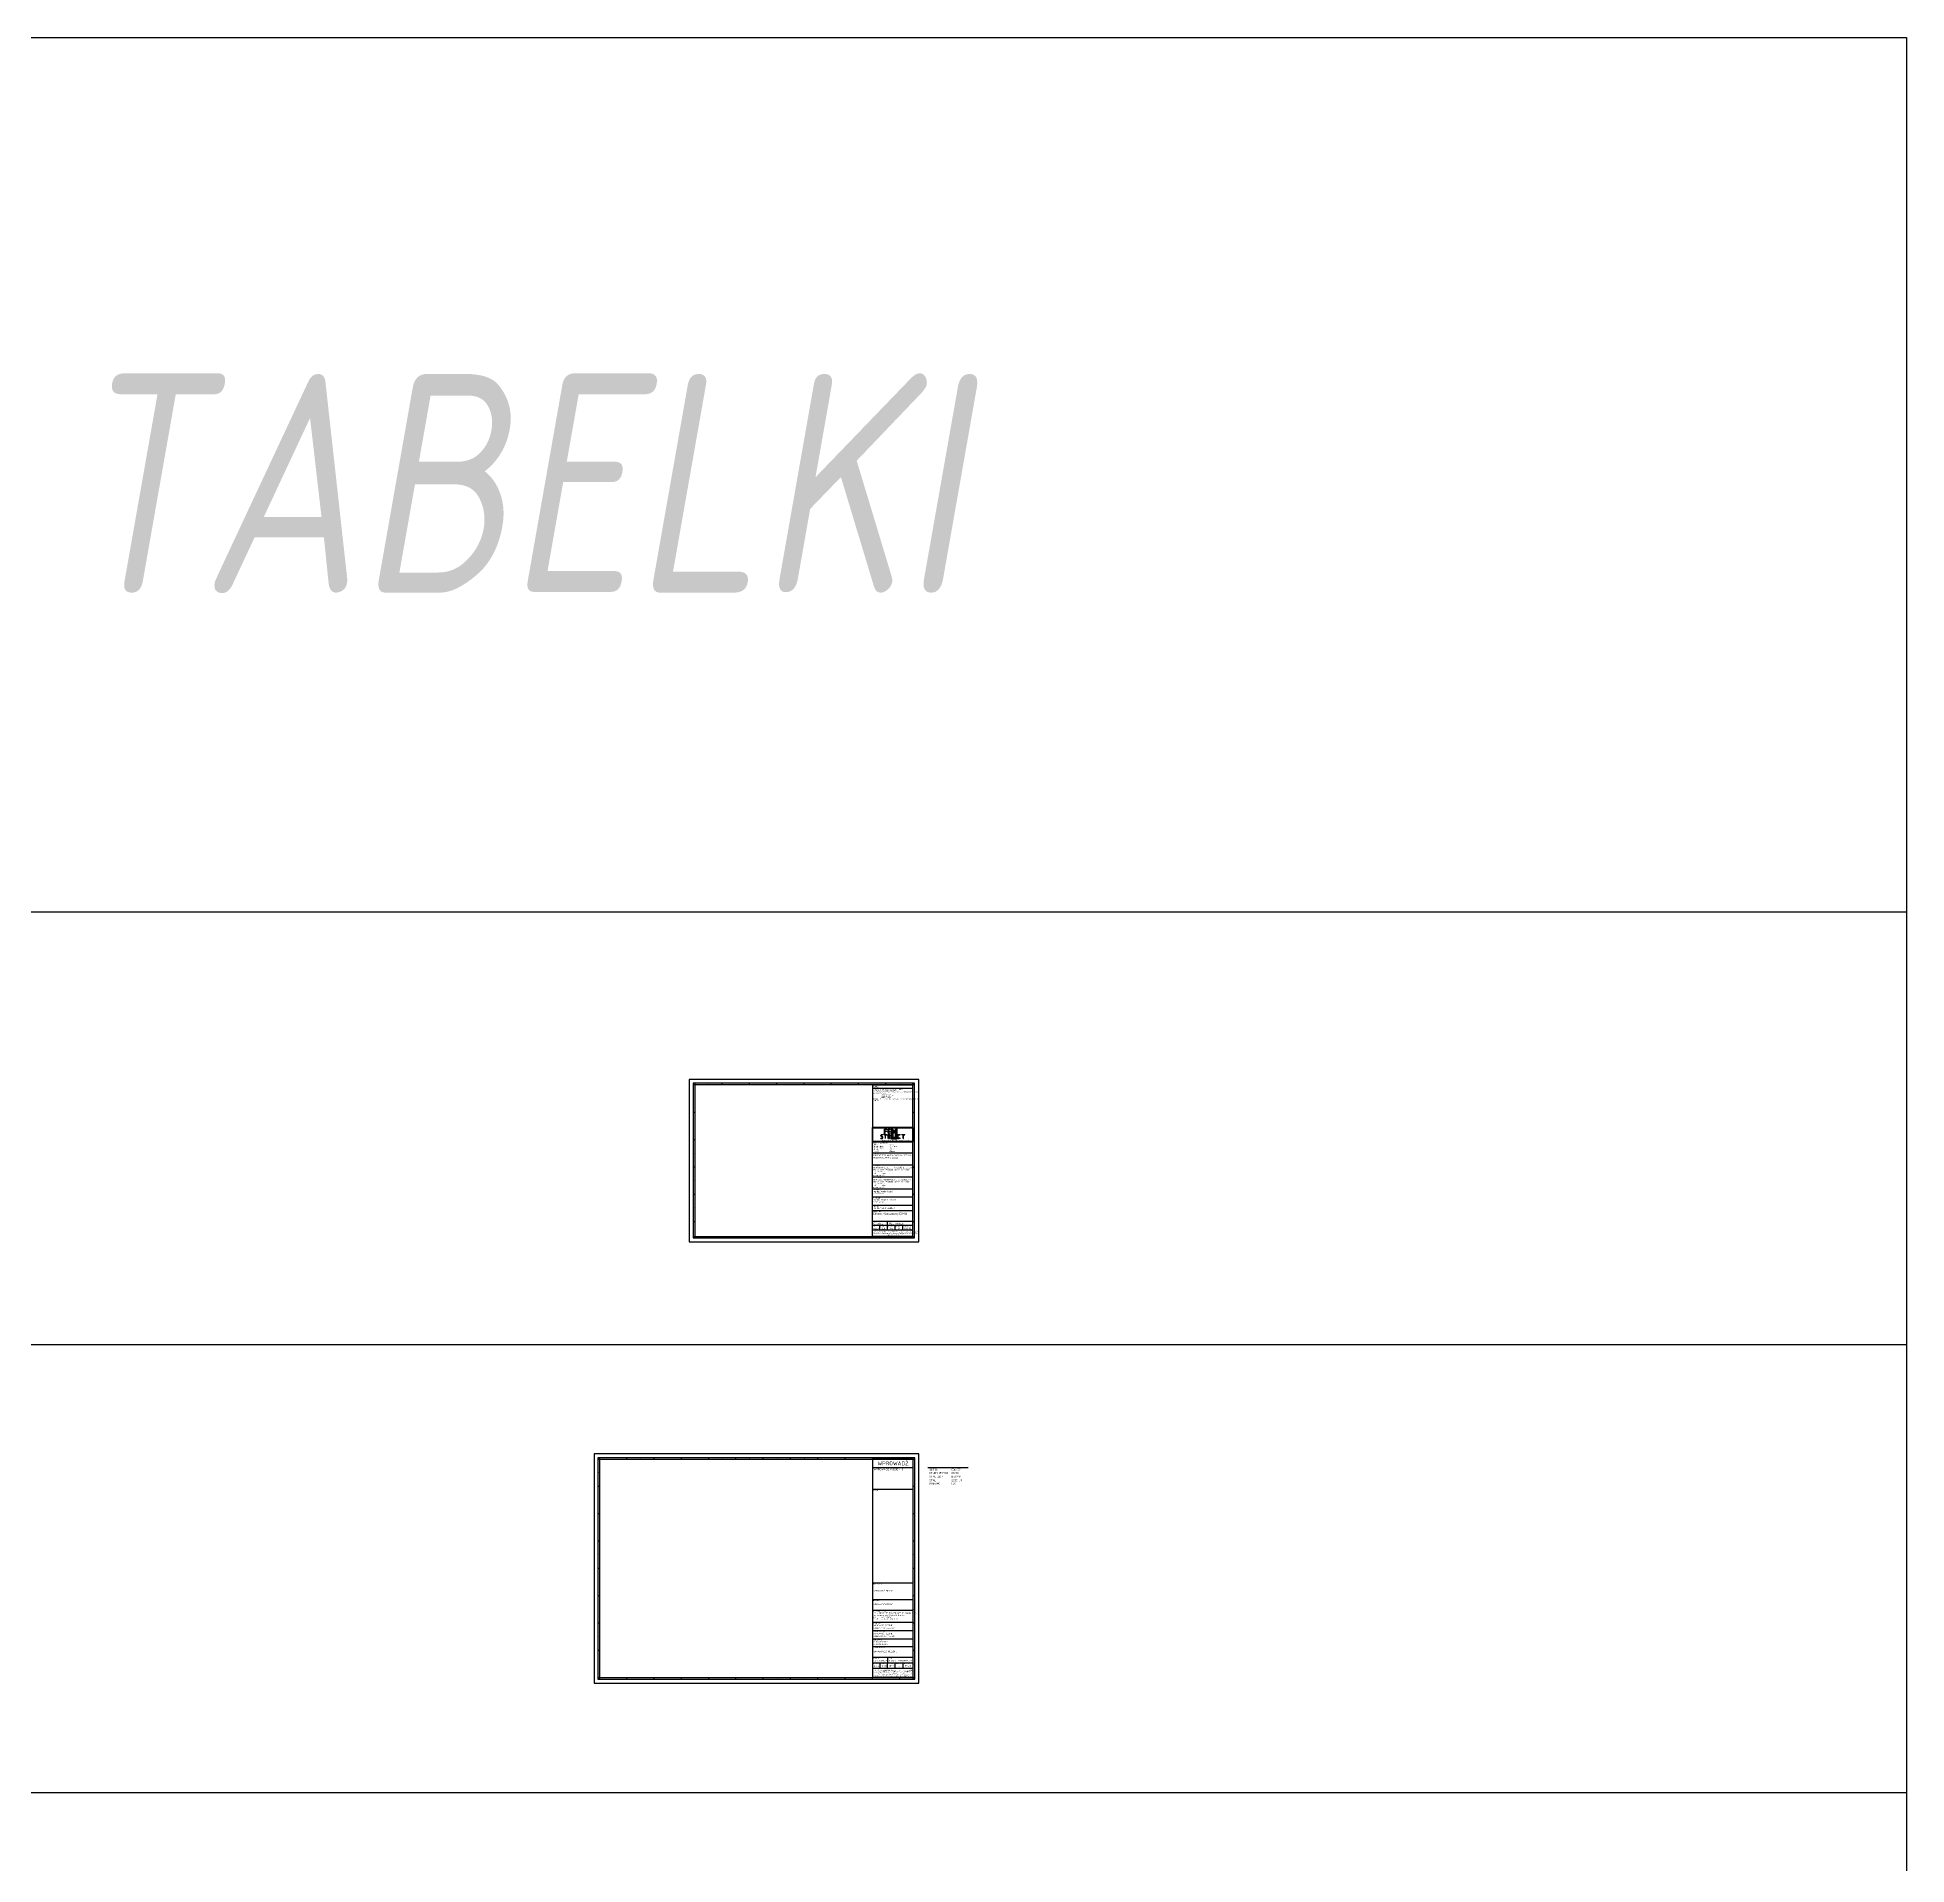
# Paper-space layout 'Layout1' of a CAD drawing. Extents: x 1062 to 21562, y 6 to 13651.
# Drawn here: x 18142 to 21562, y 10308 to 13651 of the extents above; entities that cross this region are included whole.
import ezdxf
from ezdxf.enums import TextEntityAlignment as Align

# ---------------------------------------------------------------- set-up
doc = ezdxf.new("R2010")
doc.units = 0
doc.header["$MEASUREMENT"] = 0
doc.linetypes.add('DASHDOT', pattern=[25.4, 12.7, -6.35, 0, -6.35])
doc.linetypes.add('DASHED', pattern=[19.05, 12.7, -6.35])
for name, color, linetype in [('FS_CIENKA', 4, 'Continuous'), ('FS_Opis', 6, 'Continuous'), ('FS_OSIE', 6, 'DASHDOT'), ('FS_PRZEKROJOWA', 1, 'Continuous'), ('FS_PRZERYWANA_NAD', 4, 'DASHED'), ('FS_RAMKA', 7, 'Continuous'), ('FS_SZRAFY', 8, 'Continuous'), ('FS_WIDOK', 7, 'Continuous')]:
    doc.layers.add(name, color=color, linetype=linetype)
doc.styles.add('KB 1_100', font='isocpeur.ttf', dxfattribs={"width": 0.8, "height": 24})
doc.styles.add('KB 1_200', font='isocpeur.ttf', dxfattribs={"width": 0.8, "height": 48})
doc.styles.add('KB TABELKA', font='isocpeur.ttf', dxfattribs={"height": 9})
doc.styles.add('KB tabelka 21', font='isocpeur.ttf', dxfattribs={"height": 15})
pattern_1 = [(45, (19576.02955, 11537.14704), (-0.2485922, 0.2485922), [])]

# ---------------------------------------------------------------- blocks, each defined once
blk = doc.blocks.new('-ramka_A3_poziom')
at = {"layer": 'FS_RAMKA', "color": 5}
for p, q in [((2025, 1400), (0, 1400)), ((15, 1415), (15, 0)), ((265, 1400), (265, 1415)), ((515, 1400), (515, 1415)), ((765, 1400), (765, 1415)), ((1015, 1400), (1015, 1415)), ((1262.5, 1400), (1262.5, 1415)), ((1512.5, 1400), (1512.5, 1415)), ((1762.5, 1400), (1762.5, 1415)), ((2010, 0), (2010, 1415)), ((0, 1150), (15, 1150)), ((2010, 1150), (2025, 1150)), ((0, 900), (15, 900)), ((2010, 900), (2025, 900)), ((0, 650), (15, 650)), ((2010, 650), (2025, 650)), ((0, 400), (15, 400)), ((2010, 400), (2025, 400)), ((0, 150), (15, 150)), ((0, 15), (2025, 15)), ((265, 0), (265, 15)), ((515, 0), (515, 15)), ((765, 0), (765, 15)), ((1015, 0), (1015, 15)), ((1262.5, 0), (1262.5, 15)), ((1512.5, 0), (1512.5, 15)), ((1762.5, 0), (1762.5, 15)), ((2010, 150), (2025, 150))]:
    blk.add_line(p, q, dxfattribs=at)
at = {"layer": 'FS_RAMKA'}
blk.add_lwpolyline([(-37.5, 1450), (-37.5, -35), (2062.5, -35), (2062.5, 1450)], close=True, dxfattribs=at)
at = {"layer": 'FS_RAMKA', "color": 5}
blk.add_lwpolyline([(0, 1415), (0, 0), (2025, 0), (2025, 1415)], close=True, dxfattribs=at)
at = {"layer": 'FS_RAMKA', "color": 5, "style": 'KB tabelka 21'}
for s, p in [('A', (140, 1407.5)), ('B', (390, 1407.5)), ('C', (640, 1407.5)), ('D', (890, 1407.5)), ('E', (1137.5, 1407.5)), ('F', (1387.5, 1407.5)), ('G', (1637.5, 1407.5)), ('H', (1887.5, 1407.5)), ('1', (7.5, 1275)), ('1', (2017.5, 1275)), ('2', (7.5, 1025)), ('2', (2017.5, 1025)), ('3', (7.5, 775)), ('3', (2017.5, 775)), ('4', (7.5, 525)), ('4', (2017.5, 525)), ('5', (7.5, 275)), ('5', (2017.5, 275)), ('6', (7.5, 82.5)), ('A', (140, 7.5)), ('B', (390, 7.5)), ('C', (640, 7.5)), ('D', (890, 7.5)), ('E', (1137.5, 7.5)), ('F', (1387.5, 7.5)), ('G', (1637.5, 7.5)), ('H', (1887.5, 7.5)), ('6', (2017.5, 82.5))]:
    blk.add_text(s, height=8, dxfattribs=at).set_placement(p, align=Align.MIDDLE_CENTER)
blk = doc.blocks.new('-ramka_A2_poziom')
at = {"layer": 'FS_RAMKA', "color": 5}
for p, q in [((2900, 2010), (0, 2010)), ((15, 2025), (15, 0)), ((265, 2010), (265, 2025)), ((515, 2010), (515, 2025)), ((765, 2010), (765, 2025)), ((1015, 2010), (1015, 2025)), ((1262, 2010), (1262, 2025)), ((1512, 2010), (1512, 2025)), ((1762, 2010), (1762, 2025)), ((2012, 2010), (2012, 2025)), ((2262, 2010), (2262, 2025)), ((2512, 2010), (2512, 2025)), ((2762, 2010), (2762, 2025)), ((2885, 0), (2885, 2025)), ((0, 1764), (15, 1764)), ((2885, 1764), (2900, 1764)), ((0, 1514), (15, 1514)), ((2885, 1514), (2900, 1514)), ((0, 1264), (15, 1264)), ((2885, 1264), (2900, 1264)), ((0, 1014), (15, 1014)), ((2885, 1014), (2900, 1014)), ((0, 764), (15, 764)), ((2885, 764), (2900, 764)), ((0, 514), (15, 514)), ((2885, 514), (2900, 514)), ((0, 264), (15, 264)), ((2885, 264), (2900, 264)), ((0, 15), (2900, 15)), ((265, 0), (265, 15)), ((515, 0), (515, 15)), ((765, 0), (765, 15)), ((1015, 0), (1015, 15)), ((1262, 0), (1262, 15)), ((1512, 0), (1512, 15)), ((1762, 0), (1762, 15)), ((2012, 0), (2012, 15)), ((2262, 0), (2262, 15)), ((2512, 0), (2512, 15)), ((2762, 0), (2762, 15))]:
    blk.add_line(p, q, dxfattribs=at)
at = {"layer": 'FS_RAMKA'}
blk.add_lwpolyline([(-35, -38), (2935, -38), (2935, 2062), (-35, 2062)], close=True, dxfattribs=at)
at = {"layer": 'FS_RAMKA', "color": 5}
blk.add_lwpolyline([(0, 0), (2900, 0), (2900, 2025), (0, 2025)], close=True, dxfattribs=at)
at = {"layer": 'FS_RAMKA', "color": 5, "style": 'KB tabelka 21'}
for s, p in [('1', (8, 1889)), ('A', (140, 2018)), ('B', (390, 2018)), ('C', (640, 2018)), ('D', (890, 2018)), ('E', (1138, 2018)), ('F', (1388, 2018)), ('G', (1638, 2018)), ('H', (1888, 2018)), ('I', (2138, 2018)), ('J', (2388, 2018)), ('K', (2638, 2018)), ('L', (2824, 2018)), ('1', (2892, 1889)), ('2', (8, 1639)), ('2', (2892, 1639)), ('3', (8, 1389)), ('3', (2892, 1389)), ('4', (8, 1139)), ('4', (2892, 1139)), ('5', (8, 889)), ('5', (2892, 889)), ('6', (8, 639)), ('6', (2892, 639)), ('7', (8, 389)), ('7', (2892, 389)), ('8', (8, 139)), ('A', (140, 8)), ('B', (390, 8)), ('C', (640, 8)), ('D', (890, 8)), ('E', (1138, 8)), ('F', (1388, 8)), ('G', (1638, 8)), ('H', (1888, 8)), ('I', (2138, 8)), ('J', (2388, 8)), ('K', (2638, 8)), ('L', (2824, 8)), ('8', (2892, 139))]:
    blk.add_text(s, height=8, dxfattribs=at).set_placement(p, align=Align.MIDDLE_CENTER)
blk = doc.blocks.new('A2')
at = {"layer": 'FS_RAMKA', "ltscale": 0.1}
for p, q in [((-74, 0), (-74, 399.3)), ((0, 399.3), (-74, 399.3)), ((-74, 384.3), (0, 384.3)), ((0, 0), (0, 399.3)), ((0, 0), (-74, 0))]:
    blk.add_line(p, q, dxfattribs=at)
at = {"layer": 'FS_RAMKA'}
for p, q in [((-74, 344.3), (0, 344.3)), ((-74, 173), (0, 173)), ((-74, 143), (0, 143)), ((-74, 123), (0, 123)), ((-74, 101), (0, 101)), ((-74, 86), (0, 86)), ((-74, 71), (0, 71)), ((-74, 57), (0, 57)), ((-74, 37), (0, 37)), ((-46.8, 37), (-46.8, 27)), ((-74, 27), (0, 27)), ((-60.6, 17), (-60.6, 27)), ((-46.8, 17), (-46.8, 27)), ((-32.8, 17), (-32.8, 27)), ((-18.9, 27), (-18.9, 17))]:
    blk.add_line(p, q, dxfattribs=at)
blk.add_lwpolyline([(-74, 17), (0, 17)], dxfattribs=at)
at = {"layer": 'FS_RAMKA', "style": 'KB TABELKA'}
for s, p in [('UWAGI:', (-73.1, 341.5)), ('INWESTYCJA:', (-73.1, 170.2)), ('INWESTOR:', (-73.1, 140.2)), ('BIURO PROJEKTÓW:', (-73.1, 120.2)), ('PROJEKTANT:', (-73.1, 98.2)), ('SPRAWDZAJĄCY:', (-73.1, 83.2)), ('WSPÓŁPRACA:', (-73.1, 68.2)), ('TYTUŁ RYSUNKU:', (-73.1, 54.2)), ('BRANŻA', (-73.1, 34.2)), ('FAZA', (-45.8, 34.2)), ('DATA', (-73.1, 24.6)), ('SKALA', (-59.7, 24.6)), ('OPRAC.', (-45.1, 24.6)), ('REWIZJA', (-31.9, 24.6)), ('NR RYS.', (-18, 24.6))]:
    blk.add_text(s, height=1.8, dxfattribs=at).set_placement(p)
at = {"layer": 'FS_RAMKA', "color": 1, "style": 'KB TABELKA'}
for s, height, p in [('01.2024', 2.2, (-72.8, 19.6)), ('KONSTRUKCJA', 2.5, (-72.8, 29.7))]:
    blk.add_text(s, height=height, dxfattribs=at).set_placement(p)
at = {"layer": 'FS_RAMKA', "color": 1, "attachment_point": 4, "style": 'KB TABELKA'}
for s, width, insert, char_height in [('WPROWADŹ POZIOM 0', 59.505, (-72.4, 380.8), 3.5), ('WPROWADŹ RĘCZNIE', 46.296, (-72.4, 158.3), 2.5), ('WPROWADŹ RĘCZNIE', 40.962, (-72.5, 133.3), 2.5), ('WPROWADŹ RĘCZNIE', 40.962, (-72.5, 95), 2.4), ('WPROWADŹ NR UPRAWNIEŃ', 40.962, (-72.5, 90.3), 2), ('WPROWADŹ RĘCZNIE', 40.962, (-72.5, 80), 2.4), ('WPROWADŹ NR UPRAWNIEŃ', 40.962, (-72.5, 75.3), 2), ('WPROWADŹ RĘCZNIE', 40.962, (-72.5, 65.9), 1.8), ('WPROWADŹ RĘCZNIE', 40.962, (-72.5, 62.9), 1.8), ('WPROWADŹ RĘCZNIE', 40.962, (-72.5, 59.9), 1.8), ('PROJEKT WYKONAWCZY', 40.962, (-44.5, 30.9), 2.5)]:
    blk.add_mtext_dynamic_manual_height_columns(s, width=width, gutter_width=45, heights=[0], dxfattribs=dict(at, insert=insert, char_height=char_height))
at = {"layer": 'FS_RAMKA', "style": 'KB TABELKA'}
for s, width, heights, insert, char_height, attachment_point in [('WPROWADŹ', 74, [15.2], (-37, 391.8), 7, 5), ('{\\C1;tel:^I^I+48 12 4310449 ^Je-mail: ^Iwieslaw.bereza@oepk.pl}', 63.673, [0], (-72.5, 111.1), 1.8, 1), ('{\\C1;FS - PROJEKTY KONSTRUKCYJNE Spółka z o.o.\\Pul. Łokietka 8C/70 30-010 Kraków}', 75.251, [0], (-72.3, 119.1), 2.4, 1)]:
    blk.add_mtext_dynamic_manual_height_columns(s, width=width, gutter_width=45, heights=heights, dxfattribs=dict(at, insert=insert, char_height=char_height, attachment_point=attachment_point))
at = {"layer": 'FS_RAMKA', "insert": (-73.5, 14.2), "char_height": 1.55, "width": 72.955, "attachment_point": 1, "style": 'KB TABELKA'}
blk.add_mtext('\\pi3.3955;Przedmiotowy projekt jest chroniony prawem autorskim zgodnie \\P\\pi5.1731;z ustawą z dnia 4 luty 1994 roku. Powielanie, zwielekrotnienie \\P\\pi2.5331;egzemplarzy, odsprzedaż lub jakiekolwiek inne wprowadzenie do \\P\\pi4.4714;obrotu, udostępnianie osobom trzecim, a także opracowanie \\P\\pi0.71492;w formie projektu wykonawczego bez zgody autora jest wzbronione.', dxfattribs=at)

psp = doc.layouts.get("Layout1")

# ---------------------------------------------------------------- hatches: boundary and pattern name
at = {"ltscale": 10}
h = psp.add_hatch(color=256, dxfattribs=at)
h.dxf.hatch_style = 1
h.paths.add_polyline_path([(19697.2, 11654.2), (19696, 11653.5), (19697.2, 11652.8)])
at = {"layer": 'FS_SZRAFY', "ltscale": 10}
h = psp.add_hatch(color=256, dxfattribs=at)
h.dxf.hatch_style = 1
h.paths.add_polyline_path([(19687.8, 11640.7), (19687, 11640.7, -0.414214), (19686.3, 11641.5), (19686.3, 11642.6, -0.414214), (19687, 11643.4), (19689.3, 11643.4), (19689.3, 11644.1), (19687, 11644.1, 0.414214), (19685.5, 11642.6), (19685.5, 11641.5, 0.414214), (19687, 11640), (19687.8, 11640, -0.414214), (19688.5, 11639.2), (19688.5, 11638.1, -0.414214), (19687.8, 11637.4), (19685.5, 11637.4), (19685.5, 11636.6), (19687.8, 11636.6, 0.414214), (19689.3, 11638.1), (19689.3, 11639.2, 0.414214)])
at = {"layer": 'FS_SZRAFY'}
h = psp.add_hatch(dxfattribs=at)
h.set_pattern_fill('ANSI31', color=256, scale=2.8125)
h.set_pattern_definition([(45, (19543.59205, 11537.14704), (-0.2485922, 0.2485922), [])])
h.paths.add_polyline_path([(19696.9, 11644.1), (19691.3, 11644.1), (19691.3, 11643.4), (19693.4, 11643.4, -0.414214), (19693.9, 11642.8), (19693.9, 11636.6), (19694.3, 11636.6), (19694.3, 11642.8, -0.414214), (19694.9, 11643.4), (19696.9, 11643.4)])
at = {"layer": 'FS_SZRAFY', "ltscale": 10}
h = psp.add_hatch(color=256, dxfattribs=at)
h.dxf.hatch_style = 1
h.paths.add_polyline_path([(19696, 11650.5), (19693, 11650.5), (19693, 11653.1), (19696, 11653.1), (19696, 11653.9), (19692.3, 11653.9), (19692.3, 11646.4), (19693, 11646.4), (19693, 11649.7), (19696, 11649.7)])
h = psp.add_hatch(dxfattribs=at)
h.set_pattern_fill('ANSI38', color=256, scale=4)
h.paths.add_polyline_path([(19702.8, 11653.9), (19699, 11653.9), (19699, 11646.4), (19702.8, 11646.4), (19702.8, 11647.1), (19699.8, 11647.1), (19699.8, 11649.7), (19702.8, 11649.7), (19702.8, 11650.5), (19699.8, 11650.5), (19699.8, 11653.1), (19702.8, 11653.1)])
h = psp.add_hatch(dxfattribs=at)
h.set_pattern_fill('ANSI36', color=256, scale=2.8125)
h.set_pattern_definition([(45, (19576.02955, 11566.65542), (0.1864442, 0.6836286), [0.8789062, -0.1757812, 0, -0.1757812])])
h.paths.add_polyline_path([(19702.8, 11642.6, 0.414214), (19701.3, 11644.1), (19699, 11644.1), (19699, 11636.6), (19699.8, 11636.6), (19699.8, 11640), (19699.9, 11640), (19701.9, 11636.6), (19702.8, 11636.6), (19700.8, 11640), (19701.3, 11640, 0.414214), (19702.8, 11641.5)])
h.paths.add_polyline_path([(19702, 11641.5, -0.414214), (19701.3, 11640.7), (19699.8, 11640.7), (19699.8, 11643.4), (19701.3, 11643.4, -0.414214), (19702, 11642.6)], flags=16)
h = psp.add_hatch(color=256, dxfattribs=at)
h.dxf.hatch_style = 1
h.paths.add_polyline_path([(19701.3, 11643.4), (19699.8, 11643.4), (19699.8, 11640.7), (19700.1, 11643)])
h = psp.add_hatch(dxfattribs=at)
h.set_pattern_fill('ANSI33', color=256, scale=2.8125)
h.set_pattern_definition([(45, (19576.02955, 11566.6554), (-0.4971845, 0.4971845), []), (45, (19576.52674, 11566.6554), (-0.4971845, 0.4971845), [0.3515625, -0.1757812])])
h.paths.add_polyline_path([(19714, 11653.9), (19709.9, 11649.7), (19705.8, 11653.9), (19705.8, 11636.6), (19714, 11636.6)])
h.paths.add_polyline_path([(19712.5, 11638.1), (19707.3, 11638.1), (19707.3, 11650.2), (19709.9, 11647.6), (19712.5, 11650.2)], flags=16)
at = {"layer": 'FS_SZRAFY'}
h = psp.add_hatch(dxfattribs=at)
h.set_pattern_fill('ANSI31', color=256, scale=2.8125)
h.set_pattern_definition(pattern_1)
h.paths.add_polyline_path([(19720.8, 11644.1), (19717, 11644.1), (19717, 11636.6), (19720.8, 11636.6), (19720.8, 11637.4), (19717.9, 11637.4, -0.414214), (19717.4, 11637.9), (19717.4, 11642.8, -0.414214), (19717.9, 11643.4), (19720.8, 11643.4)])
h = psp.add_hatch(dxfattribs=at)
h.set_pattern_fill('ANSI31', color=256, scale=2.8125)
h.set_pattern_definition(pattern_1)
h.paths.add_polyline_path([(19729.4, 11644.1), (19723.8, 11644.1), (19723.8, 11643.4), (19725.8, 11643.4, -0.414214), (19726.4, 11642.8), (19726.4, 11636.6), (19726.8, 11636.6), (19726.8, 11642.8, -0.414214), (19727.3, 11643.4), (19729.4, 11643.4)])
at = {"layer": 'FS_WIDOK', "ltscale": 10}
h = psp.add_hatch(color=256, dxfattribs=at)
h.dxf.hatch_style = 1
h.paths.add_polyline_path([(19692.6, 11646.4), (19691.9, 11645.1), (19693.3, 11645.1)])

# ---------------------------------------------------------------- linework, layer by layer
at = {"ltscale": 10}
psp.add_line((19697.7, 11652.8), (19697.7, 11654.2), dxfattribs=at)
for points in [[(19691.9, 11645.1), (19692.6, 11646.4), (19693.3, 11645.1)], [(19697.2, 11652.8), (19696, 11653.5), (19697.2, 11654.2)]]:
    psp.add_lwpolyline(points, close=True, dxfattribs=at)
for points in [[(19705, 11635.9), (19705, 11655.7), (19709.9, 11650.8), (19714.8, 11655.7), (19714.8, 11635.9)], [(19711.8, 11648.4), (19711.8, 11638.9), (19708, 11638.9), (19708, 11648.4), (19709.9, 11646.5)]]:
    psp.add_lwpolyline(points, close=True)
at = {"layer": 'FS_CIENKA'}
for p, q in [((1062.4, 11260.2), (21562.4, 11260.2)), ((1062.4, 10440.2), (21562.4, 10440.2))]:
    psp.add_line(p, q, dxfattribs=at)
at = {"layer": 'FS_OSIE', "linetype": 'DASHDOT', "ltscale": 0.05}
psp.add_lwpolyline([(19713.3, 11652), (19713.3, 11637.4), (19706.5, 11637.4), (19706.5, 11652), (19709.9, 11648.7)], close=True, dxfattribs=at)
at = {"layer": 'FS_PRZEKROJOWA'}
psp.add_line((19705.8, 11636.6), (19714, 11636.6), dxfattribs=at)
for points in [[(19705.8, 11636.6), (19705.8, 11653.9), (19709.9, 11649.7), (19714, 11653.9), (19714, 11636.6)], [(19712.5, 11650.2), (19712.5, 11638.1), (19707.3, 11638.1), (19707.3, 11650.2), (19709.9, 11647.6)]]:
    psp.add_lwpolyline(points, close=True, dxfattribs=at)
at = {"layer": 'FS_RAMKA', "ltscale": 0.1}
for p, q in [((19744.4, 11457.8), (19744.4, 11734.8)), ((19670.4, 11457.8), (19670.4, 11657)), ((19744.4, 11657), (19670.4, 11657)), ((19670.4, 11630.8), (19744.4, 11630.8)), ((19744.4, 11457.8), (19670.4, 11457.8)), ((19771.6, 11034.7), (19845.6, 11034.7))]:
    psp.add_line(p, q, dxfattribs=at)
at = {"layer": 'FS_RAMKA', "ltscale": 10}
psp.add_line((19670.4, 11728.8), (19744.4, 11728.8), dxfattribs=at)
at = {"layer": 'FS_RAMKA'}
for p, q in [((19670.4, 11630.8), (19744.4, 11630.8)), ((19670.4, 11610.8), (19744.4, 11610.8)), ((19670.4, 11588.8), (19744.4, 11588.8)), ((19670.4, 11566.8), (19744.4, 11566.8)), ((19670.4, 11544.8), (19744.4, 11544.8)), ((19670.4, 11529.8), (19744.4, 11529.8)), ((19670.4, 11514.8), (19744.4, 11514.8)), ((19670.4, 11504.8), (19744.4, 11504.8)), ((19670.4, 11485.8), (19744.4, 11485.8)), ((19670.4, 11478.3), (19744.4, 11478.3)), ((19683.8, 11469.8), (19683.8, 11478.3)), ((19697.7, 11478.3), (19697.7, 11485.8)), ((19697.7, 11469.8), (19697.7, 11478.3)), ((19711.6, 11469.8), (19711.6, 11478.3)), ((19725.5, 11478.3), (19725.5, 11469.8))]:
    psp.add_line(p, q, dxfattribs=at)
for points in [[(2062.4, 13651.3), (21562.4, 13651.3)], [(21562.4, 13651.3), (21562.4, 6.2)], [(1062.4, 12051.3), (21562.4, 12051.3)], [(19670.4, 11469.8), (19744.4, 11469.8)]]:
    psp.add_lwpolyline(points, dxfattribs=at)
at = {"layer": 'FS_RAMKA', "ltscale": 10}
psp.add_lwpolyline([(19744.4, 11734.8), (19670.4, 11734.8), (19670.4, 11657), (19744.4, 11657)], close=True, dxfattribs=at)
at = {"layer": 'FS_SZRAFY', "ltscale": 10}
psp.add_line((19670.4, 11734.8), (19744.4, 11734.8), dxfattribs=at)
at = {"layer": 'FS_SZRAFY'}
for p, q in [((19685.5, 11641.5), (19685.5, 11642.6)), ((19685.5, 11637.4), (19687.8, 11637.4)), ((19685.5, 11636.6), (19685.5, 11637.4)), ((19685.5, 11636.6), (19687.8, 11636.6)), ((19686.3, 11642.6), (19686.3, 11641.5)), ((19687, 11644.1), (19689.3, 11644.1)), ((19689.3, 11643.4), (19687, 11643.4)), ((19687, 11640.7), (19687.8, 11640.7)), ((19687.8, 11640), (19687, 11640)), ((19688.5, 11639.2), (19688.5, 11638.1)), ((19689.3, 11644.1), (19689.3, 11643.4)), ((19689.3, 11638.1), (19689.3, 11639.2)), ((19691.3, 11643.4), (19691.3, 11644.1)), ((19691.3, 11644.1), (19696.9, 11644.1)), ((19693.4, 11643.4), (19691.3, 11643.4)), ((19692.3, 11646.4), (19692.3, 11653.9)), ((19692.3, 11653.9), (19696, 11653.9)), ((19693, 11646.4), (19692.3, 11646.4)), ((19696, 11653.1), (19693, 11653.1)), ((19693, 11653.1), (19693, 11650.5)), ((19693, 11650.5), (19696, 11650.5)), ((19696, 11649.7), (19693, 11649.7)), ((19693, 11649.7), (19693, 11646.4)), ((19693.9, 11636.6), (19693.9, 11642.8)), ((19693.9, 11636.6), (19694.3, 11636.6)), ((19694.3, 11636.6), (19694.3, 11642.8)), ((19694.9, 11643.4), (19696.9, 11643.4)), ((19696, 11653.9), (19696, 11653.1)), ((19696, 11650.5), (19696, 11649.7)), ((19696.9, 11643.4), (19696.9, 11644.1)), ((19701.3, 11644.1), (19699, 11644.1)), ((19699, 11636.6), (19699, 11644.1)), ((19699, 11636.6), (19699.8, 11636.6)), ((19699.8, 11643.4), (19701.3, 11643.4)), ((19699.8, 11640.7), (19699.8, 11643.4)), ((19701.3, 11640.7), (19699.8, 11640.7)), ((19699.8, 11640), (19699.8, 11636.6)), ((19699.8, 11640), (19699.9, 11640)), ((19699.9, 11640), (19701.9, 11636.6)), ((19700.8, 11640), (19701.3, 11640)), ((19700.8, 11640), (19702.8, 11636.6)), ((19702.8, 11636.6), (19701.9, 11636.6)), ((19702, 11642.6), (19702, 11641.5)), ((19702.8, 11641.5), (19702.8, 11642.6)), ((19720.8, 11643.4), (19720.8, 11644.1)), ((19720.8, 11636.6), (19720.8, 11637.4)), ((19723.8, 11643.4), (19723.8, 11644.1)), ((19723.8, 11644.1), (19729.4, 11644.1)), ((19725.8, 11643.4), (19723.8, 11643.4)), ((19726.4, 11636.6), (19726.4, 11642.8)), ((19726.4, 11636.6), (19726.8, 11636.6)), ((19726.8, 11636.6), (19726.8, 11642.8)), ((19727.3, 11643.4), (19729.4, 11643.4)), ((19729.4, 11643.4), (19729.4, 11644.1))]:
    psp.add_line(p, q, dxfattribs=at)
psp.add_lwpolyline([(19699, 11653.9), (19702.8, 11653.9), (19702.8, 11653.1), (19699.8, 11653.1), (19699.8, 11650.5), (19702.8, 11650.5), (19702.8, 11649.7), (19699.8, 11649.7), (19699.8, 11647.1), (19702.8, 11647.1), (19702.8, 11646.4), (19699, 11646.4)], close=True, dxfattribs=at)
at = {"layer": 'FS_SZRAFY', "ltscale": 10}
psp.add_lwpolyline([(19699.8, 11640.7), (19699.8, 11643.4), (19701.3, 11643.4), (19700.1, 11643)], close=True, dxfattribs=at)
at = {"layer": 'FS_SZRAFY'}
psp.add_lwpolyline([(19720.8, 11636.6), (19717, 11636.6), (19717, 11644.1), (19720.8, 11644.1)], dxfattribs=at)
psp.add_lwpolyline([(19720.8, 11637.4), (19717.9, 11637.4, -0.414214), (19717.4, 11637.9), (19717.4, 11642.8, -0.414214), (19717.9, 11643.4), (19720.8, 11643.4)], format="xyb", dxfattribs=at)
for centre, radius, start, end in [((19687, 11642.6), 1.5, 90, 180), ((19687, 11641.5), 1.5, 180, 270), ((19687, 11642.6), 0.75, 90, 180), ((19687, 11641.5), 0.75, 180, 270), ((19687.8, 11639.2), 1.5, 0, 90), ((19687.8, 11639.2), 0.75, 0, 90), ((19687.8, 11638.1), 1.5, 270, 0), ((19687.8, 11638.1), 0.75, 270, 0), ((19693.4, 11642.8), 0.562, 0, 90), ((19694.9, 11642.8), 0.562, 90, 180), ((19701.3, 11642.6), 1.5, 0, 90), ((19701.3, 11642.6), 0.75, 0, 90), ((19701.3, 11641.5), 1.5, 270, 0), ((19701.3, 11641.5), 0.75, 270, 0), ((19725.8, 11642.8), 0.562, 0, 90), ((19727.3, 11642.8), 0.562, 90, 180)]:
    psp.add_arc(centre, radius, start, end, dxfattribs=at)
at = {"layer": 'FS_WIDOK', "ltscale": 10}
psp.add_lwpolyline([(19670.4, 11630.8), (19670.4, 11657), (19744.4, 11657), (19744.4, 11630.8), (19670.4, 11630.8)], dxfattribs=at)
psp.add_lwpolyline([(19670.9, 11631.3), (19670.9, 11656.5), (19743.9, 11656.5), (19743.9, 11631.3)], close=True, dxfattribs=at)

# ---------------------------------------------------------------- block references
at = {"layer": 'FS_PRZERYWANA_NAD'}
psp.add_blockref('A2', (19744.9, 10650.7), dxfattribs=at)
at = {"layer": 'FS_RAMKA', "xscale": 0.2, "yscale": 0.2, "zscale": 0.2}
for name, p in [('-ramka_A3_poziom', (19342.4, 11454.8)), ('-ramka_A2_poziom', (19167.9, 10647.7))]:
    psp.add_blockref(name, p, dxfattribs=at)

# ---------------------------------------------------------------- texts
at = {"ltscale": 30, "insert": (19687.6, 11634.2), "char_height": 1.8, "attachment_point": 1, "style": 'KB 1_100'}
psp.add_mtext_dynamic_manual_height_columns('{\\fArial Narrow|b0|i0|c238|p34;PROJEKTOWANIE KONSTRUKCJI BUDOWLANYCH}', width=1079.369, gutter_width=12.5, heights=[0], dxfattribs=at)
at = {"layer": 'FS_Opis', "color": 1, "ltscale": 3, "style": 'KB 1_200', "oblique": 10, "width": 0.8}
psp.add_text('TABELKI', height=400, dxfattribs=at).set_placement((18188.8, 12635.5))
at = {"layer": 'FS_RAMKA', "style": 'KB TABELKA'}
psp.add_text('01.2024', height=2.2, dxfattribs=at).set_placement((19671.6, 11470.9))
at = {"layer": 'FS_RAMKA', "color": 1, "ltscale": 3, "style": 'KB TABELKA'}
for s, p in [('STAL ZBR.', (19774.3, 11016.6)), ('STAL', (19774.3, 11009.6)), ('BETON', (19774.3, 11029.3)), ('CHUDY BETON', (19774.2, 11023.1)), ('S235 JR', (19814.9, 11009.6)), ('C30/37', (19814.9, 11029.1)), ('C8/10', (19814.9, 11023.1)), ('B500SP', (19814.9, 11016.6)), ('DREWNO ', (19774.2, 11003.8)), ('C24', (19814.9, 11003.8))]:
    psp.add_text(s, height=3.5, rotation=360, dxfattribs=at).set_placement(p)
at = {"layer": 'FS_RAMKA', "style": 'KB TABELKA'}
for s, width, heights, insert, char_height, attachment_point in [('{\\fArial Narrow|b0|i0|c238|p34;UWAGI:}', 10.718, [5.64], (19676.2, 11731.8), 2.5, 5), ('{\\fArial Narrow|b0|i0|c0|p34;%%P0,00 = 341,12 m.n.p.m}', 31.635, [0], (19671.9, 11628.8), 1.8, 4), ('{\\fArial Narrow|b0|i0|c238|p34;PROJEKT TECHNICZNY BUDYNKU PRZY UL. RDESTOWEJ 56 W ORZESZU}', 75.251, [0], (19671.7, 11607.2), 2.4, 1), ('{\\fArial Narrow|b0|i0|c238|p34;Beton:\\PStal Zbrojeniowa:\\PStal Konstrukcyjna:\\PDrewno:\\PŁączniki:}', 31.635, [0], (19672, 11619.2), 1.8, 4), ('{\\fArial Narrow|b0|i0|c238|p34;C30/37\\PA-IIIN 500B\\PS235JR\\PC24\\Pklasa 8.8}', 31.635, [0], (19701.9, 11619.2), 1.8, 4), ('\\pi1.6;{\\fArial Narrow|b0|i0|c238|p34;www.fem_struct.com.pl}', 30.732, [0], (19669.8, 11570.2), 1.6, 1), ('{\\fArial Narrow|b0|i0|c238|p34;tel.: +48 500 660 249}', 26.967, [0], (19671.7, 11576.5), 1.6, 1), ('{\\fArial Narrow|b0|i0|c238|p34;e-mail: femstruct@gmail.com}', 30.732, [0], (19671.7, 11573.6), 1.6, 1), ('{\\fArial Narrow|b0|i0|c238|p34;FEMstruct Projektowanie Konstrukcji Budowlanych\\Pmgr inż. Marcin Grądalski, 38-305 Lipinki 562}', 75.251, [0], (19671.7, 11584.9), 2.4, 1), ('{\\fArial Narrow|b0|i0|c238|p34;FEM-Struct Projektowanie Konstrukcji Budowlanych\\Pmgr inż. Marcin Grądalski, 38-305 Lipinki 562}', 75.251, [0], (19671.7, 11562.9), 2.4, 1), ('\\pi1.6;{\\fArial Narrow|b0|i0|c238|p34;www.fem_struct.com.pl}', 30.732, [0], (19669.8, 11548.2), 1.6, 1), ('{\\fArial Narrow|b0|i0|c238|p34;tel.: +48 500 660 249}', 26.967, [0], (19671.7, 11554.5), 1.6, 1), ('{\\fArial Narrow|b0|i0|c238|p34;e-mail: femstruct@gmail.com}', 30.732, [0], (19671.7, 11551.6), 1.6, 1), ('{\\fArial Narrow|b0|i0|c0|p34;1:\\fArial Narrow|b0|i0|c238|p34;50}', 13.933, [5.64], (19690.9, 11472.4), 3, 5), ('{\\fArial Narrow|b0|i0|c0|p34;MG}', 13.933, [5.64], (19704.6, 11472.4), 3, 5), ('0', 13.933, [5.64], (19718.6, 11472.4), 3, 5), ('{\\fArial Narrow|b0|i0|c0|p34;K\\fArial Narrow|b0|i0|c238|p34;W\\fArial Narrow|b0|i0|c0|p34;-01}', 18.461, [5.64], (19735.2, 11472.4), 3, 5)]:
    psp.add_mtext_dynamic_manual_height_columns(s, width=width, gutter_width=45, heights=heights, dxfattribs=dict(at, insert=insert, char_height=char_height, attachment_point=attachment_point))
at = {"layer": 'FS_RAMKA', "attachment_point": 1, "style": 'KB TABELKA'}
for s, insert, char_height, width in [('\\pi-3,l3,t3,15;{\\fArial Narrow|b0|i0|c0|p34;1.^IWszystkie wymiary i wielkości zweryfikować na budowie.\\P2.^IWszystkie zmiany uzgodnić z Projektantem.\\fArial Narrow|b0|i0|c238|p34;\\P\\fArial Narrow|b0|i0|c0|p34;3.^IRysunek należy czytać wraz ze specyfikacją, rysunkami architektonicznymi i branżowymi.\\P4.^IHierarchia dokumentacji:\\P\\pi0,l15,tz;1)Projekt architektoniczny,\\P2)Projekt konstrukcji,\\P3)Projekty instalacji.\\P\\pi-3,l3,t3,15;5.^IFundamenty oraz część podziemną należy wykonać w technologii betonu wodoszczelnego np. TBW...}', (19671.4, 11727.6), 1.5, 72.366), ('\\pi2.277;{\\fArial Narrow|b0|i0|c0|p34;Przedmiotowy projekt jest chroniony prawem autorskim zgodnie z ustawą z dnia 4 luty 1994 roku. \\P\\pi0.71852;Powielanie, zwielekrotnienie egzemplarzy, odsprzedaż lub jakiekolwiek inne wprowadzenie do obrotu, \\P\\pi2.203;udostępnianie osobom trzecim, a także opracowanie w formie projektu wykonawczego bez zgody \\P\\pi28.498;autora jest wzbronione.}', (19670.4, 11468.1), 1.4, 73.386)]:
    psp.add_mtext(s, dxfattribs=dict(at, insert=insert, char_height=char_height, width=width))
at = {"layer": 'FS_RAMKA', "color": 1, "style": 'KB TABELKA'}
for s, width, heights, insert, char_height, attachment_point in [('{\\fArial Narrow|b0|i0|c238|p34;\\C256;\\c0;Inwestycja:}', 43.058, [0], (19671.6, 11609.2), 1.5, 4), ('{\\fArial Narrow|b0|i0|c238|p34;\\C256;\\c0;Zamawiający:}', 43.058, [0], (19671.6, 11586.9), 1.5, 4), ('{\\fArial Narrow|b0|i0|c238|p34;\\C256;\\c0;Biuro Projektów:}', 43.058, [0], (19671.6, 11564.9), 1.5, 4), ('{\\fArial Narrow|b0|i0|c238|p34;\\C256;\\c0;Projektował:}', 43.058, [0], (19671.6, 11542.9), 1.5, 4), ('{\\fArial Narrow|b0|i0|c238|p34;\\C256;MAP XXX-XXXXXXX}', 43.058, [0], (19671.6, 11535.9), 1.5, 4), ('{\\fArial Narrow|b0|i0|c238|p34;\\C256;\\c0;Sprawdzający:}', 43.058, [0], (19671.6, 11527.9), 1.5, 4), ('{\\fArial Narrow|b0|i0|c238|p34;\\C256;mgr inż. Dominik Karaś}', 43.058, [0], (19671.6, 11539.5), 2.5, 4), ('{\\fArial Narrow|b0|i0|c238|p34;\\C256;mgr inż. Damian Tokarczyk}', 43.058, [0], (19671.6, 11524.5), 2.5, 4), ('{\\fArial Narrow|b0|i0|c238|p34;\\C256;\\c0;Tytuł Rysunku:}', 43.058, [0], (19671.6, 11502.9), 1.5, 4), ('{\\fArial Narrow|b0|i0|c238|p34;\\C256;MAP XXX-XXXXXXX}', 43.058, [0], (19671.6, 11520.9), 1.5, 4), ('{\\fArial Narrow|b0|i0|c238|p34;\\C256;\\c0;Opracował:}', 43.058, [0], (19671.6, 11512.9), 1.5, 4), ('{\\fArial Narrow|b0|i0|c238|p34;\\C256;mgr inż. Marcin Grądalski}', 43.058, [0], (19671.6, 11509.5), 2.5, 4), ('{\\fArial Narrow|b0|i0|c238|p34;\\C256;Element Warsztatowy EW-01}', 52.21, [0], (19671.6, 11498.7), 3.5, 4), ('{\\fArial Narrow|b0|i0|c238|p34;\\C256;\\c0;Branża:}', 13.3, [0], (19671.6, 11483.9), 1.5, 4), ('{\\fArial Narrow|b0|i0|c238|p34;\\C256;\\c0;Data:}', 13.3, [0], (19671.6, 11476.4), 1.5, 4), ('{\\fArial Narrow|b0|i0|c238|p34;\\C256;Konstrukcja}', 40.962, [0], (19671.6, 11480.8), 2.5, 4), ('{\\fArial Narrow|b0|i0|c238|p34;\\C256;\\c0;Skala:}', 13.3, [0], (19685, 11476.4), 1.5, 4), ('{\\fArial Narrow|b0|i0|c238|p34;\\C256;\\c0;Opracował:}', 13.3, [0], (19698.8, 11476.4), 1.5, 4), ('{\\fArial Narrow|b0|i0|c238|p34;\\C256;\\c0;Faza:}', 13.3, [0], (19698.8, 11483.9), 1.5, 4), ('{\\fArial Narrow|b0|i0|c0|p34;\\C256;P\\fArial Narrow|b0|i0|c238|p34;rojekt Techniczny}', 40.962, [0], (19698.9, 11480.8), 2.5, 4), ('{\\fArial Narrow|b0|i0|c238|p34;\\C256;\\c0;Rewizja:}', 13.3, [0], (19712.8, 11476.4), 1.5, 4), ('{\\fArial Narrow|b0|i0|c238|p34;\\C256;\\c0;Numer Rysunku:}', 13.3, [0], (19726.7, 11476.4), 1.5, 4), ('WPROWADŹ RĘCZNIE', 49.275, [0], (19672.2, 10698), 3, 4), ('1:100', 13.933, [5.64], (19691.4, 10671.8), 3, 5), ('OPR.', 13.933, [5.64], (19705.1, 10671.8), 3, 5), ('-', 13.933, [5.64], (19719.1, 10671.8), 3, 5), ('FS-01', 18.461, [5.64], (19735.7, 10671.8), 3, 5)]:
    psp.add_mtext_dynamic_manual_height_columns(s, width=width, gutter_width=45, heights=heights, dxfattribs=dict(at, insert=insert, char_height=char_height, attachment_point=attachment_point))

doc.saveas('drawing.dxf')
